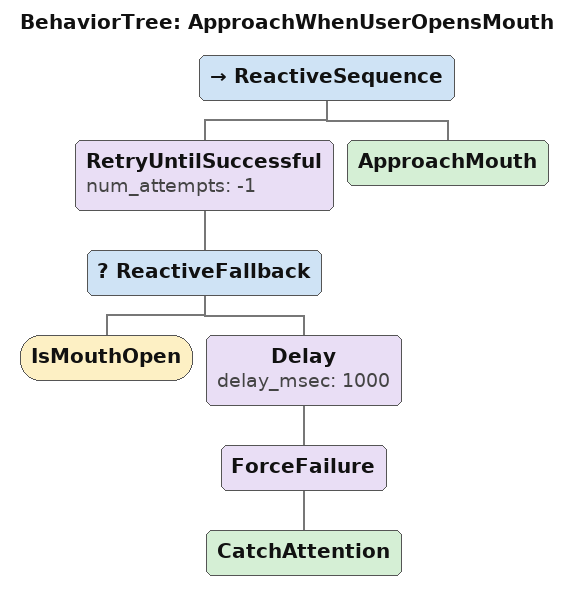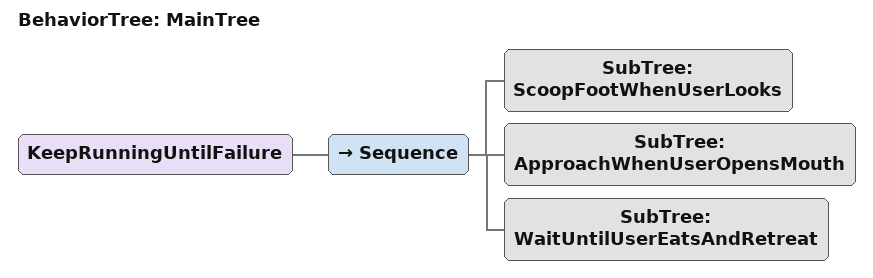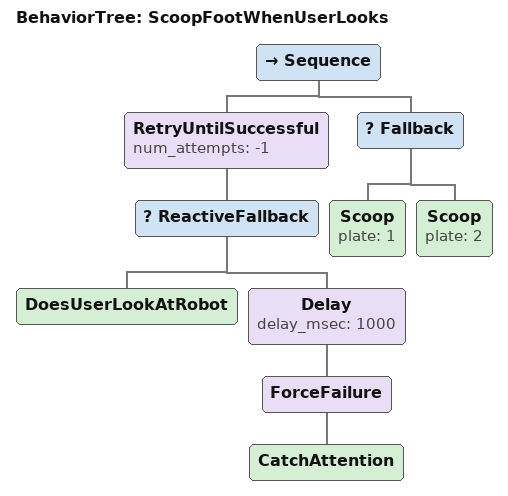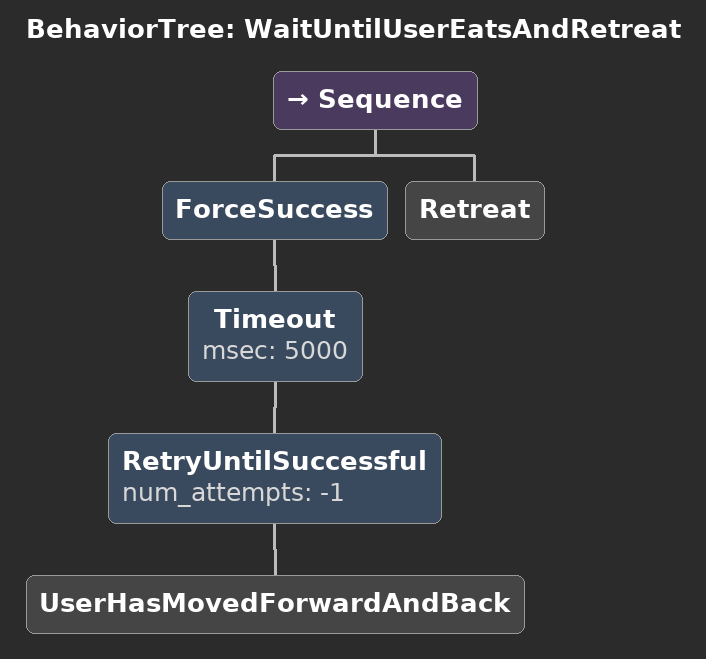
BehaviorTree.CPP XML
<?xml version="1.0" encoding="UTF-8"?>
<root BTCPP_format="4"
      main_tree_to_execute="MainTree">
  <BehaviorTree ID="ApproachWhenUserOpensMouth">
    <ReactiveSequence>
      <RetryUntilSuccessful num_attempts="-1">
        <ReactiveFallback>
          <IsMouthOpen/>
          <Delay delay_msec="1000">
            <ForceFailure>
              <CatchAttention/>
            </ForceFailure>
          </Delay>
        </ReactiveFallback>
      </RetryUntilSuccessful>
      <ApproachMouth/>
    </ReactiveSequence>
  </BehaviorTree>

  <BehaviorTree ID="MainTree">
    <KeepRunningUntilFailure>
      <Sequence>
        <SubTree ID="ScoopFootWhenUserLooks"/>
        <SubTree ID="ApproachWhenUserOpensMouth"/>
        <SubTree ID="WaitUntilUserEatsAndRetreat"/>
      </Sequence>
    </KeepRunningUntilFailure>
  </BehaviorTree>

  <BehaviorTree ID="ScoopFootWhenUserLooks">
    <Sequence>
      <RetryUntilSuccessful num_attempts="-1">
        <ReactiveFallback>
          <DoesUserLookAtRobot/>
          <Delay delay_msec="1000">
            <ForceFailure>
              <CatchAttention/>
            </ForceFailure>
          </Delay>
        </ReactiveFallback>
      </RetryUntilSuccessful>
      <Fallback>
        <Scoop plate="1"/>
        <Scoop plate="2"/>
      </Fallback>
    </Sequence>
  </BehaviorTree>

  <BehaviorTree ID="WaitUntilUserEatsAndRetreat">
    <Sequence>
      <ForceSuccess>
        <Timeout msec="5000">
          <RetryUntilSuccessful num_attempts="-1">
            <UserHasMovedForwardAndBack/>
          </RetryUntilSuccessful>
        </Timeout>
      </ForceSuccess>
      <Retreat/>
    </Sequence>
  </BehaviorTree>

</root>
